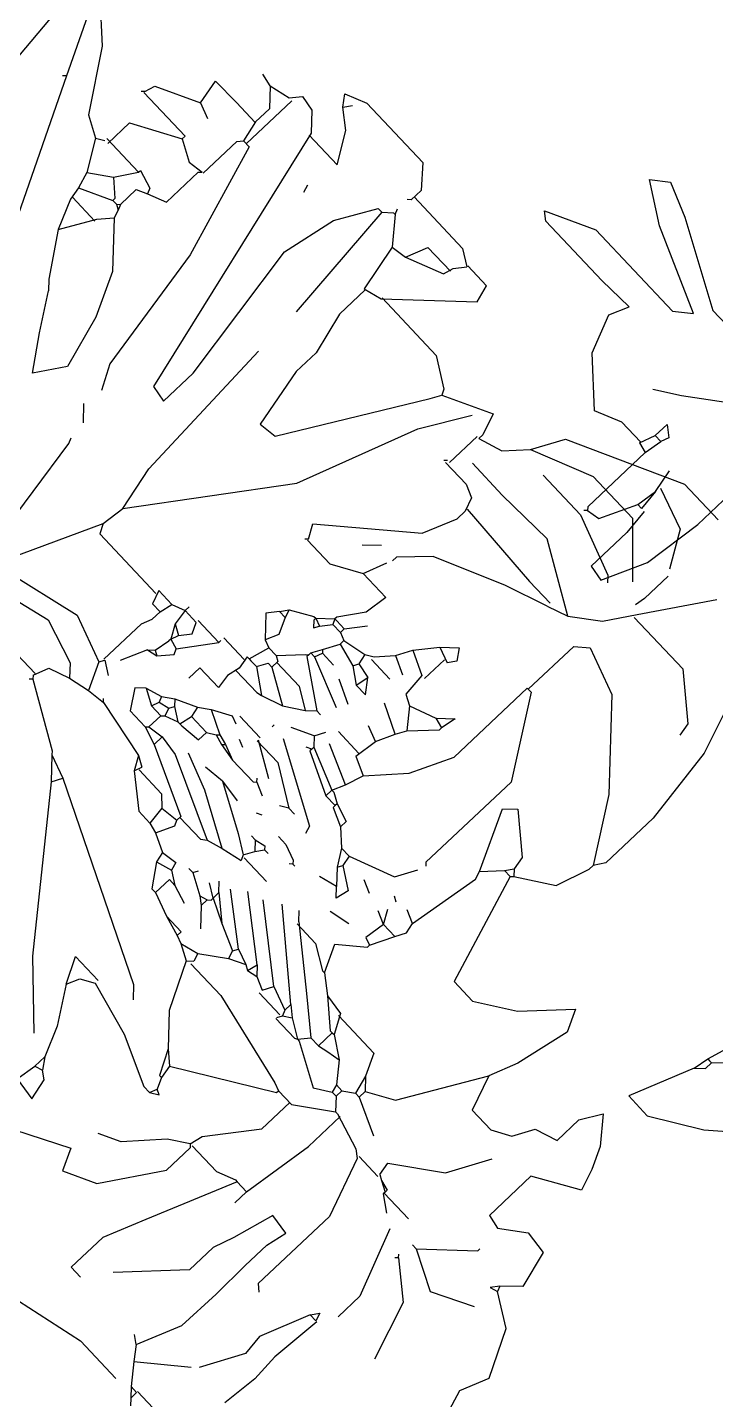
# Model space of a CAD drawing. Header units: metres. Extents: x 1769 to 3632, y 809 to 2652.
# Drawn here: x 2678.08 to 2678.2861, y 1871.5581 to 1871.9691 of the extents above; entities that cross this region are included whole.
import ezdxf

# ---------------------------------------------------------------- set-up
doc = ezdxf.new("R2010")
doc.units = ezdxf.units.M
doc.header["$LTSCALE"] = 10
doc.layers.add('L-PLNT', color=66, linetype='Continuous')

# ---------------------------------------------------------------- blocks, each defined once
blk = doc.blocks.new('GARRA DE LEON')
at = {"layer": 'L-PLNT', "color": 65, "linetype": 'Continuous'}
for p, q in [((1271.8152, 335.4027), (1271.8773, 335.382)), ((1271.8773, 335.382), (1271.9229, 335.3986)), ((1271.9229, 335.3986), (1271.9933, 335.3613)), ((1271.9933, 335.3613), (1272.0223, 335.3116)), ((1272.0554, 335.3323), (1272.0305, 335.3075)), ((1272.1134, 335.3158), (1272.0554, 335.3323)), ((1272.0181, 335.2992), (1272.0223, 335.3116)), ((1272.0305, 335.3075), (1272.0223, 335.3116)), ((1272.1175, 335.2785), (1272.1134, 335.3158)), ((1271.9477, 335.2412), (1271.9809, 335.3034)), ((1272.0305, 335.3075), (1272.0181, 335.2992)), ((1272.0885, 335.2412), (1272.1175, 335.2785)), ((1272.2211, 335.2868), (1272.1796, 335.2185)), ((1272.2542, 335.2744), (1272.2211, 335.2868)), ((1272.2873, 335.2578), (1272.2542, 335.2744)), ((1271.9063, 335.2247), (1271.8152, 335.2578)), ((1272.3246, 335.2247), (1272.2873, 335.2578)), ((1271.9767, 335.1791), (1271.9477, 335.2412)), ((1271.9767, 335.1791), (1272.043, 335.2454)), ((1272.043, 335.2454), (1272.0471, 335.2454)), ((1272.0927, 335.2185), (1272.0885, 335.2412)), ((1271.9477, 335.1708), (1271.9063, 335.2247)), ((1272.1796, 335.2185), (1272.0927, 335.2185)), ((1272.2915, 335.206), (1272.3246, 335.2247)), ((1272.2335, 335.1708), (1272.2459, 335.206)), ((1272.2459, 335.206), (1272.2915, 335.206)), ((1271.8649, 335.1729), (1271.8194, 335.1729)), ((1271.9684, 335.1294), (1271.8649, 335.1729)), ((1271.9477, 335.1708), (1271.9436, 335.1667)), ((1271.9477, 335.1708), (1271.9519, 335.1667)), ((1271.9767, 335.1791), (1271.9767, 335.1708)), ((1272.2003, 335.1543), (1272.2335, 335.1708)), ((1271.5191, 335.0466), (1271.5191, 335.1501)), ((1271.662, 335.1548), (1271.604, 335.1504)), ((1271.7076, 335.1512), (1271.662, 335.1548)), ((1271.7904, 335.1563), (1271.7076, 335.1512)), ((1271.8028, 335.1501), (1271.7904, 335.1543)), ((1271.7904, 335.1418), (1271.7904, 335.1543)), ((1271.7904, 335.1418), (1271.8028, 335.1501)), ((1272.0885, 335.1253), (1272.1548, 335.1584)), ((1272.1838, 335.1253), (1272.2003, 335.1543)), ((1271.7904, 335.1418), (1271.7117, 335.1129)), ((1271.9995, 335.0839), (1271.9995, 335.1377)), ((1272.0347, 335.0549), (1272.0885, 335.1253)), ((1272.1838, 335.0839), (1272.1838, 335.1253)), ((1271.6786, 335.117), (1271.6123, 335.0839)), ((1271.7117, 335.1129), (1271.6786, 335.117)), ((1271.9974, 335.0839), (1271.9809, 335.1087)), ((1272.0015, 335.0839), (1271.9974, 335.0839)), ((1272.0098, 335.0673), (1272.0015, 335.0839)), ((1272.0057, 335.0839), (1272.0015, 335.0839)), ((1272.0098, 335.0673), (1272.0057, 335.0839)), ((1272.2376, 335.0632), (1272.1838, 335.0839)), ((1272.3701, 335.0963), (1272.2832, 335.0797)), ((1272.4033, 335.0797), (1272.3701, 335.0963)), ((1271.546, 335.0093), (1271.604, 335.0756)), ((1271.7655, 335.0528), (1271.7572, 335.0632)), ((1272.014, 335.059), (1272.0098, 335.0673)), ((1272.1092, 334.9928), (1272.2376, 335.0632)), ((1272.2832, 335.0797), (1272.2376, 335.0632)), ((1272.337, 335.0218), (1272.4033, 335.0797)), ((1271.5046, 335.0466), (1271.4963, 335.0549)), ((1271.517, 335.0342), (1271.5046, 335.0466)), ((1271.517, 335.0466), (1271.5046, 335.0466)), ((1271.517, 335.0342), (1271.517, 335.0466)), ((1271.9146, 335.0528), (1271.7655, 335.0528)), ((1272.0057, 335.0176), (1271.9146, 335.0528)), ((1272.0098, 335.0176), (1272.0098, 335.059)), ((1272.014, 335.059), (1272.0347, 335.0549)), ((1271.546, 335.0093), (1271.517, 335.0342)), ((1271.5667, 334.9928), (1271.6371, 335.0197)), ((1271.6371, 335.0197), (1271.7076, 335.0207)), ((1271.7076, 335.0207), (1271.7696, 335.0192)), ((1271.7696, 335.0192), (1271.8152, 335.0192)), ((1271.8152, 335.0192), (1271.8484, 335.0259)), ((1271.8484, 335.0259), (1271.8525, 334.9928)), ((1272.2976, 334.9638), (1272.337, 335.0218)), ((1271.5088, 334.9306), (1271.5088, 335.0093)), ((1271.5667, 334.9928), (1271.546, 335.0093)), ((1272.014, 335.0052), (1272.0057, 335.0176)), ((1272.0305, 334.9472), (1272.014, 335.0052)), ((1272.0719, 334.9514), (1272.0471, 335.0093)), ((1271.5667, 334.9928), (1271.575, 334.9803)), ((1271.8525, 334.9928), (1271.7862, 334.9762)), ((1272.0844, 334.9514), (1272.1092, 334.9928)), ((1271.7034, 334.9658), (1271.6164, 334.8892)), ((1271.7531, 334.9658), (1271.7034, 334.9658)), ((1271.7862, 334.9762), (1271.7531, 334.9658)), ((1272.2976, 334.9224), (1272.2976, 334.9638)), ((1271.8484, 334.9389), (1271.8235, 334.9389)), ((1271.8484, 334.9389), (1271.9643, 334.9534)), ((1271.8484, 334.9182), (1271.8484, 334.9389)), ((1271.9643, 334.9534), (1272.0305, 334.9534)), ((1271.9891, 334.8892), (1272.0305, 334.9431)), ((1272.0305, 334.9431), (1272.0305, 334.9472)), ((1272.0471, 334.9265), (1272.0305, 334.9431)), ((1272.0595, 334.9265), (1272.0719, 334.9431)), ((1272.0719, 334.9431), (1272.0719, 334.9514)), ((1272.0844, 334.9514), (1272.0719, 334.9514)), ((1272.1009, 334.9348), (1272.0719, 334.9431)), ((1272.1009, 334.9348), (1272.0844, 334.9514)), ((1272.1341, 334.9182), (1272.1009, 334.9348)), ((1272.5109, 334.9224), (1272.5648, 334.9389)), ((1272.5648, 334.9389), (1272.573, 334.9389)), ((1272.5896, 334.9493), (1272.573, 334.9389)), ((1272.6642, 334.8768), (1272.573, 334.9389)), ((1272.689, 334.9493), (1272.5896, 334.9493)), ((1272.8132, 334.9306), (1272.689, 334.9493)), ((1271.4549, 334.7153), (1271.5088, 334.9306)), ((1271.8484, 334.9182), (1271.7076, 334.8644)), ((1271.8359, 334.8851), (1271.8484, 334.9141)), ((1271.8484, 334.9141), (1271.8484, 334.9182)), ((1272.0305, 334.8934), (1272.0471, 334.9182)), ((1272.0471, 334.9182), (1272.0471, 334.9265)), ((1272.0595, 334.9265), (1272.0471, 334.9265)), ((1272.0595, 334.9141), (1272.0471, 334.9182)), ((1272.0595, 334.9141), (1272.0595, 334.9265)), ((1272.0885, 334.8892), (1272.0595, 334.9141)), ((1272.1341, 334.8395), (1272.1341, 334.9182)), ((1272.4695, 334.8644), (1272.2976, 334.9224)), ((1272.4736, 334.8685), (1272.5109, 334.9224)), ((1272.8919, 334.9017), (1272.8132, 334.9306)), ((1272.0637, 334.8271), (1272.0305, 334.8934)), ((1271.8359, 334.8313), (1271.8359, 334.8851)), ((1271.8566, 334.8313), (1271.9312, 334.8851)), ((1271.9312, 334.8851), (1271.9891, 334.8851)), ((1271.9891, 334.8602), (1271.9891, 334.8892)), ((1272.0844, 334.8685), (1272.0885, 334.8892)), ((1272.1092, 334.8561), (1272.0885, 334.8892)), ((1272.7718, 334.7691), (1272.6642, 334.8768)), ((1272.8256, 334.881), (1272.805, 334.8851)), ((1272.8774, 334.8147), (1272.8256, 334.881)), ((1271.575, 334.8395), (1271.575, 334.8602)), ((1271.7076, 334.8644), (1271.6413, 334.8395)), ((1271.8939, 334.7194), (1271.985, 334.8602)), ((1271.985, 334.8602), (1271.9891, 334.8602)), ((1271.9933, 334.8478), (1271.9891, 334.8602)), ((1272.0803, 334.852), (1272.0844, 334.8685)), ((1272.0803, 334.8354), (1272.0803, 334.852)), ((1272.1092, 334.852), (1272.0803, 334.852)), ((1272.1382, 334.8395), (1272.1092, 334.8561)), ((1272.1092, 334.852), (1272.1092, 334.8561)), ((1272.1092, 334.8478), (1272.1092, 334.852)), ((1272.4405, 334.8271), (1272.4695, 334.852)), ((1272.4695, 334.8644), (1272.4736, 334.8685)), ((1272.4695, 334.852), (1272.4695, 334.8644)), ((1272.4695, 334.852), (1272.4819, 334.8602)), ((1272.4819, 334.8602), (1272.4736, 334.8685)), ((1272.5026, 334.8561), (1272.4819, 334.8602)), ((1272.5482, 334.7981), (1272.5026, 334.8561)), ((1271.6413, 334.8395), (1271.575, 334.8395)), ((1271.691, 334.7733), (1271.7821, 334.8313)), ((1271.7821, 334.8313), (1271.8318, 334.8313)), ((1271.8359, 334.8271), (1271.8318, 334.8313)), ((1271.8359, 334.8271), (1271.8566, 334.8313)), ((1272.0243, 334.6946), (1271.9933, 334.8478)), ((1272.0637, 334.823), (1272.0803, 334.8354)), ((1272.1217, 334.7816), (1272.0803, 334.8354)), ((1272.1423, 334.8064), (1272.1092, 334.8478)), ((1272.1423, 334.8064), (1272.1382, 334.8395)), ((1272.3121, 334.8147), (1272.4281, 334.8313)), ((1272.4281, 334.8313), (1272.4405, 334.8271)), ((1271.8359, 334.8271), (1271.8152, 334.7981)), ((1272.0616, 334.8188), (1272.0637, 334.823)), ((1272.0616, 334.7774), (1272.0616, 334.8188)), ((1272.0637, 334.823), (1272.0637, 334.8271)), ((1272.0803, 334.794), (1272.0637, 334.823)), ((1272.2417, 334.794), (1272.279, 334.8106)), ((1272.279, 334.8106), (1272.2956, 334.8188)), ((1272.279, 334.7857), (1272.279, 334.8106)), ((1272.2956, 334.8188), (1272.3121, 334.8147)), ((1272.3121, 334.8147), (1272.3204, 334.794)), ((1272.4405, 334.8271), (1272.5316, 334.7816)), ((1272.8774, 334.707), (1272.8774, 334.8147)), ((1271.8152, 334.7981), (1271.7614, 334.7526)), ((1272.0719, 334.7816), (1272.0803, 334.794)), ((1272.0927, 334.7774), (1272.0803, 334.794)), ((1272.1631, 334.7774), (1272.1423, 334.8064)), ((1272.2045, 334.7567), (1272.2376, 334.794)), ((1272.2376, 334.794), (1272.2417, 334.794)), ((1272.2459, 334.7816), (1272.2417, 334.794)), ((1272.5316, 334.7816), (1272.5482, 334.7981)), ((1271.6661, 334.7236), (1271.691, 334.7733)), ((1272.0637, 334.7774), (1272.0719, 334.7816)), ((1272.0699, 334.7319), (1272.0699, 334.7774)), ((1272.0803, 334.7774), (1272.0719, 334.7816)), ((1272.0927, 334.7402), (1272.0803, 334.7774)), ((1272.0927, 334.7774), (1272.0803, 334.7774)), ((1272.0927, 334.7774), (1272.1879, 334.6573)), ((1272.1879, 334.6946), (1272.1217, 334.7816)), ((1272.1631, 334.7774), (1272.2045, 334.7567)), ((1272.1631, 334.7733), (1272.1631, 334.7774)), ((1272.1838, 334.736), (1272.1631, 334.7733)), ((1272.279, 334.7857), (1272.2459, 334.7816)), ((1272.279, 334.7857), (1272.2997, 334.7733)), ((1272.279, 334.7857), (1272.2873, 334.765)), ((1272.3204, 334.765), (1272.3163, 334.7733)), ((1272.7967, 334.6946), (1272.7718, 334.7691)), ((1272.8836, 334.707), (1272.9872, 334.7733)), ((1271.7614, 334.7526), (1271.7448, 334.7194)), ((1272.2335, 334.7153), (1272.2417, 334.7484)), ((1272.3411, 334.7443), (1272.3743, 334.7609)), ((1272.3908, 334.7609), (1272.3867, 334.765)), ((1272.5689, 334.7609), (1272.3908, 334.7609)), ((1272.6849, 334.6822), (1272.5689, 334.7609)), ((1271.8442, 334.7277), (1271.8525, 334.7402)), ((1271.8442, 334.7277), (1271.8566, 334.7319)), ((1271.8442, 334.7153), (1271.8442, 334.7277)), ((1271.8525, 334.7402), (1271.8566, 334.7319)), ((1271.8732, 334.7236), (1271.8566, 334.7319)), ((1272.0761, 334.7319), (1272.0927, 334.7402)), ((1272.0844, 334.7112), (1272.0761, 334.7319)), ((1272.0927, 334.7402), (1272.1713, 334.6325)), ((1272.1838, 334.6946), (1272.1838, 334.736)), ((1272.3039, 334.7153), (1272.2956, 334.736)), ((1272.3121, 334.6739), (1272.3411, 334.7443)), ((1271.6558, 334.6283), (1271.6992, 334.707)), ((1271.6992, 334.707), (1271.6661, 334.7236)), ((1271.8773, 334.6366), (1271.8442, 334.7153)), ((1271.8732, 334.7194), (1271.8732, 334.7236)), ((1271.8939, 334.7194), (1271.8732, 334.7236)), ((1271.9105, 334.6987), (1271.8732, 334.7194)), ((1271.9105, 334.6987), (1271.8939, 334.7194)), ((1272.0803, 334.6946), (1272.0844, 334.7112)), ((1272.0968, 334.6987), (1272.0844, 334.7112)), ((1272.2749, 334.7112), (1272.2542, 334.707)), ((1272.2542, 334.707), (1272.2666, 334.6946)), ((1272.2956, 334.678), (1272.2749, 334.7112)), ((1272.8381, 334.678), (1272.8836, 334.707)), ((1271.9519, 334.6573), (1271.9105, 334.6987)), ((1272.0243, 334.6283), (1272.0243, 334.6946)), ((1272.0719, 334.6615), (1272.0844, 334.6863)), ((1272.0803, 334.6946), (1272.0968, 334.6987)), ((1272.0844, 334.6863), (1272.0803, 334.6946)), ((1272.0927, 334.6615), (1272.0844, 334.6863)), ((1272.0968, 334.6987), (1272.1631, 334.6076)), ((1272.1879, 334.6946), (1272.2003, 334.6822)), ((1272.2666, 334.6946), (1272.2583, 334.6656)), ((1272.2873, 334.6739), (1272.2666, 334.6946)), ((1272.7801, 334.676), (1272.7967, 334.6946)), ((1272.9085, 334.6967), (1272.8919, 334.6946)), ((1272.9582, 334.6967), (1272.9085, 334.6967)), ((1273.0203, 334.6573), (1272.9665, 334.6905)), ((1273.0721, 334.6118), (1273.0721, 334.6863)), ((1272.2873, 334.6739), (1272.2956, 334.678)), ((1272.3121, 334.6573), (1272.2873, 334.6739)), ((1272.3121, 334.6739), (1272.2956, 334.678)), ((1272.3121, 334.6573), (1272.3121, 334.6739)), ((1272.4654, 334.6449), (1272.5316, 334.6739)), ((1272.5316, 334.6739), (1272.6849, 334.6739)), ((1272.6849, 334.6739), (1272.6849, 334.6822)), ((1272.6849, 334.676), (1272.7801, 334.676)), ((1272.805, 334.6366), (1272.8381, 334.678)), ((1272.9789, 334.5952), (1272.9126, 334.6656)), ((1272.0223, 334.6201), (1271.9519, 334.6573)), ((1272.043, 334.6242), (1272.0719, 334.6615)), ((1272.0844, 334.6573), (1272.0719, 334.6615)), ((1272.0844, 334.6573), (1272.0927, 334.6615)), ((1272.1009, 334.6159), (1272.0844, 334.6573)), ((1272.0927, 334.6615), (1272.1465, 334.5869)), ((1272.3329, 334.6325), (1272.3121, 334.6573)), ((1272.4115, 334.5994), (1272.4654, 334.6449)), ((1273.041, 334.5911), (1273.0203, 334.6573)), ((1271.898, 334.5497), (1271.8773, 334.6366)), ((1272.0223, 334.6201), (1272.0305, 334.6283)), ((1272.043, 334.6242), (1272.0305, 334.6283)), ((1272.0347, 334.5952), (1272.043, 334.6242)), ((1272.2417, 334.6242), (1272.2376, 334.6201)), ((1272.2417, 334.6242), (1272.2417, 334.6283)), ((1272.2459, 334.6201), (1272.2417, 334.6242)), ((1272.3453, 334.6035), (1272.3329, 334.6325)), ((1272.3453, 334.6325), (1272.3329, 334.6325)), ((1272.3536, 334.6035), (1272.3453, 334.6325)), ((1272.5068, 334.5952), (1272.544, 334.6283)), ((1272.544, 334.6283), (1272.5482, 334.6283)), ((1272.573, 334.6325), (1272.5482, 334.6283)), ((1272.5523, 334.6118), (1272.5482, 334.6283)), ((1272.5523, 334.6118), (1272.573, 334.6325)), ((1272.7925, 334.6035), (1272.805, 334.6366)), ((1272.805, 334.6366), (1272.8629, 334.529)), ((1272.8919, 334.6325), (1272.8836, 334.6408)), ((1272.925, 334.5372), (1272.8919, 334.6325)), ((1271.7117, 334.5745), (1271.7076, 334.6118)), ((1271.7076, 334.6118), (1271.7407, 334.6035)), ((1271.7407, 334.6035), (1271.749, 334.5911)), ((1271.9394, 334.5911), (1271.9229, 334.6076)), ((1272.0347, 334.5952), (1272.0223, 334.6201)), ((1272.1299, 334.5786), (1272.1009, 334.6159)), ((1272.1175, 334.5786), (1272.1009, 334.6159)), ((1272.1941, 334.5662), (1272.1941, 334.6159)), ((1272.2542, 334.5952), (1272.2459, 334.6201)), ((1272.2542, 334.5952), (1272.2459, 334.6201)), ((1272.2997, 334.5994), (1272.2873, 334.6035)), ((1272.3494, 334.6035), (1272.3453, 334.6035)), ((1272.3494, 334.5828), (1272.3494, 334.6035)), ((1272.3536, 334.6035), (1272.3494, 334.6035)), ((1272.3619, 334.5869), (1272.3536, 334.6035)), ((1272.5358, 334.5704), (1272.5523, 334.6118)), ((1272.7925, 334.6035), (1272.7677, 334.5372)), ((1272.7987, 334.5579), (1272.7987, 334.6035)), ((1272.9872, 334.4378), (1273.0721, 334.6118)), ((1271.7448, 334.5786), (1271.749, 334.5911)), ((1271.7655, 334.5786), (1271.749, 334.5911)), ((1272.0761, 334.2888), (1271.9394, 334.5911)), ((1272.0388, 334.5828), (1272.0347, 334.5952)), ((1272.0471, 334.5828), (1272.0388, 334.5828)), ((1272.0471, 334.5497), (1272.0388, 334.5828)), ((1272.0471, 334.5497), (1272.0471, 334.5828)), ((1272.0968, 334.5745), (1272.0719, 334.5994)), ((1272.2252, 334.5786), (1272.2252, 334.5869)), ((1272.2542, 334.5952), (1272.2542, 334.5786)), ((1272.3619, 334.4751), (1272.2997, 334.5994)), ((1272.3784, 334.5165), (1272.3494, 334.5828)), ((1272.3619, 334.5828), (1272.3494, 334.5828)), ((1272.3619, 334.5828), (1272.3825, 334.5911)), ((1272.3619, 334.5828), (1272.3619, 334.5869)), ((1272.3867, 334.5165), (1272.3619, 334.5828)), ((1272.3825, 334.5911), (1272.4115, 334.5994)), ((1272.3825, 334.5911), (1272.4074, 334.529)), ((1272.424, 334.5704), (1272.4115, 334.5994)), ((1272.4612, 334.5745), (1272.4902, 334.5869)), ((1272.4902, 334.5869), (1272.5068, 334.5952)), ((1272.4902, 334.5869), (1272.5109, 334.5414)), ((1272.5358, 334.5704), (1272.5068, 334.5952)), ((1272.9789, 334.5082), (1272.9789, 334.5952)), ((1271.7117, 334.5745), (1271.7448, 334.5786)), ((1271.7655, 334.5786), (1271.7448, 334.5786)), ((1271.8111, 334.5579), (1271.7655, 334.5786)), ((1272.1051, 334.5621), (1272.0968, 334.5745)), ((1272.1092, 334.5745), (1272.0968, 334.5745)), ((1272.1051, 334.5621), (1272.1092, 334.5745)), ((1272.1217, 334.529), (1272.1051, 334.5621)), ((1272.1092, 334.5745), (1272.1134, 334.5786)), ((1272.1175, 334.5786), (1272.1134, 334.5786)), ((1272.1299, 334.5786), (1272.1175, 334.5786)), ((1272.1175, 334.5786), (1272.1299, 334.5579)), ((1272.1299, 334.5786), (1272.1423, 334.5662)), ((1272.1796, 334.5331), (1272.1879, 334.5662)), ((1272.1962, 334.5621), (1272.1879, 334.5662)), ((1272.1962, 334.5621), (1272.2128, 334.5704)), ((1272.2128, 334.5331), (1272.1962, 334.5621)), ((1272.2128, 334.5704), (1272.2252, 334.5786)), ((1272.2252, 334.5579), (1272.2128, 334.5704)), ((1272.2293, 334.5745), (1272.2252, 334.5786)), ((1272.2252, 334.5579), (1272.2293, 334.5745)), ((1272.2956, 334.5579), (1272.2956, 334.5704)), ((1272.424, 334.5704), (1272.4612, 334.5745)), ((1272.4302, 334.5704), (1272.4302, 334.5248)), ((1272.4612, 334.5745), (1272.4695, 334.5497)), ((1272.544, 334.5538), (1272.5358, 334.5704)), ((1272.6352, 334.5704), (1272.6227, 334.5621)), ((1272.631, 334.5372), (1272.6227, 334.5621)), ((1272.6517, 334.5579), (1272.6352, 334.5704)), ((1271.8566, 334.4544), (1271.778, 334.5414)), ((1271.8649, 334.5207), (1271.8111, 334.5579)), ((1271.8856, 334.529), (1271.898, 334.5497)), ((1271.9042, 334.5), (1271.9042, 334.5497)), ((1272.0595, 334.5124), (1272.0471, 334.5497)), ((1272.0885, 334.5248), (1272.0803, 334.5538)), ((1272.2252, 334.5579), (1272.2252, 334.5497)), ((1272.2956, 334.5579), (1272.2873, 334.5455)), ((1272.3308, 334.4958), (1272.2956, 334.5579)), ((1272.5813, 334.5497), (1272.544, 334.5538)), ((1272.5813, 334.5559), (1272.6227, 334.5559)), ((1272.5979, 334.5124), (1272.5813, 334.5497)), ((1272.631, 334.5372), (1272.6517, 334.5579)), ((1272.805, 334.413), (1272.7987, 334.5579)), ((1271.8649, 334.5207), (1271.8856, 334.529)), ((1271.8649, 334.5207), (1271.9042, 334.5)), ((1272.1009, 334.5041), (1272.0885, 334.5248)), ((1272.0885, 334.5124), (1272.0885, 334.5248)), ((1272.1217, 334.529), (1272.1299, 334.5331)), ((1272.1217, 334.529), (1272.1217, 334.5207)), ((1272.1713, 334.5082), (1272.1796, 334.5331)), ((1272.1796, 334.5331), (1272.2211, 334.4503)), ((1272.25, 334.4586), (1272.2128, 334.5331)), ((1272.2542, 334.529), (1272.2583, 334.5372)), ((1272.542, 334.4793), (1272.542, 334.5207)), ((1272.573, 334.5), (1272.5606, 334.529)), ((1272.5979, 334.5124), (1272.631, 334.5372)), ((1272.7677, 334.5372), (1272.718, 334.4296)), ((1272.8629, 334.529), (1272.8588, 334.4337)), ((1272.925, 334.4544), (1272.925, 334.5372)), ((1272.0595, 334.5124), (1272.0885, 334.5124)), ((1272.0595, 334.5041), (1272.0595, 334.5124)), ((1272.0927, 334.4793), (1272.0595, 334.5041)), ((1272.0927, 334.4793), (1272.1009, 334.5041)), ((1272.1134, 334.5), (1272.1009, 334.5041)), ((1272.1092, 334.4751), (1272.1134, 334.5)), ((1272.1651, 334.5), (1272.1713, 334.5082)), ((1272.1651, 334.4544), (1272.1651, 334.5)), ((1272.2252, 334.3799), (1272.1713, 334.5082)), ((1272.2873, 334.4958), (1272.279, 334.5165)), ((1272.3329, 334.4503), (1272.3039, 334.5041)), ((1272.3825, 334.5165), (1272.3784, 334.5165)), ((1272.3825, 334.5165), (1272.3784, 334.5082)), ((1272.3867, 334.5165), (1272.3825, 334.5165)), ((1272.3991, 334.5041), (1272.3825, 334.471)), ((1272.3991, 334.5041), (1272.3867, 334.5165)), ((1272.3991, 334.5041), (1272.4157, 334.5124)), ((1272.4861, 334.4668), (1272.4695, 334.5041)), ((1272.4985, 334.4917), (1272.4985, 334.5124)), ((1272.4985, 334.5124), (1272.5192, 334.4958)), ((1272.5482, 334.4793), (1272.573, 334.5)), ((1272.573, 334.5), (1272.5979, 334.5124)), ((1272.9375, 334.413), (1272.9789, 334.5082)), ((1272.1092, 334.4751), (1272.0927, 334.4793)), ((1272.25, 334.4586), (1272.2459, 334.4958)), ((1272.2832, 334.4917), (1272.2873, 334.4958)), ((1272.2832, 334.4461), (1272.2832, 334.4917)), ((1272.2873, 334.4958), (1272.2915, 334.4917)), ((1272.3308, 334.4503), (1272.3308, 334.4958)), ((1272.4157, 334.4668), (1272.4281, 334.4793)), ((1272.4281, 334.4793), (1272.4281, 334.4875)), ((1272.4736, 334.4089), (1272.4281, 334.4793)), ((1272.4819, 334.4171), (1272.4529, 334.4958)), ((1272.4985, 334.4917), (1272.5192, 334.4958)), ((1272.515, 334.4668), (1272.4985, 334.4917)), ((1272.5234, 334.471), (1272.5192, 334.4958)), ((1272.5399, 334.4668), (1272.5482, 334.4793)), ((1272.0595, 334.2805), (1271.8566, 334.4544)), ((1272.1217, 334.4461), (1272.1092, 334.4751)), ((1272.1217, 334.4461), (1272.1507, 334.4586)), ((1272.1507, 334.4586), (1272.1589, 334.4544)), ((1272.1548, 334.4254), (1272.1589, 334.4544)), ((1272.1672, 334.4544), (1272.1589, 334.4544)), ((1272.2128, 334.3467), (1272.1672, 334.4544)), ((1272.25, 334.4586), (1272.2459, 334.4254)), ((1272.395, 334.4378), (1272.4157, 334.4668)), ((1272.4343, 334.4337), (1272.4157, 334.4668)), ((1272.515, 334.4668), (1272.5234, 334.471)), ((1272.5234, 334.4296), (1272.515, 334.4668)), ((1272.5399, 334.4668), (1272.5234, 334.471)), ((1272.5316, 334.4296), (1272.5399, 334.4668)), ((1272.1258, 334.4296), (1272.1217, 334.4461)), ((1272.2211, 334.4503), (1272.2417, 334.3923)), ((1272.2873, 334.4171), (1272.2832, 334.4461)), ((1272.2915, 334.4213), (1272.2832, 334.4461)), ((1272.3121, 334.4296), (1272.308, 334.442)), ((1272.337, 334.4503), (1272.337, 334.4047)), ((1272.366, 334.4503), (1272.3619, 334.4503)), ((1272.3825, 334.4047), (1272.395, 334.4378)), ((1272.424, 334.384), (1272.395, 334.4378)), ((1272.4343, 334.384), (1272.4343, 334.4337)), ((1272.4944, 334.4213), (1272.4944, 334.4461)), ((1272.544, 334.4171), (1272.573, 334.4378)), ((1272.8588, 334.4337), (1272.8588, 334.3674)), ((1272.9375, 334.413), (1272.9872, 334.4378)), ((1272.1258, 334.4047), (1272.1258, 334.4296)), ((1272.1548, 334.4254), (1272.1258, 334.4296)), ((1272.1693, 334.4089), (1272.1548, 334.4254)), ((1272.2873, 334.4171), (1272.2915, 334.4213)), ((1272.2915, 334.4006), (1272.2873, 334.4171)), ((1272.2956, 334.4047), (1272.2915, 334.4213)), ((1272.4819, 334.4171), (1272.4944, 334.4213)), ((1272.4819, 334.4089), (1272.4985, 334.4171)), ((1272.4819, 334.4089), (1272.4819, 334.4171)), ((1272.4985, 334.4171), (1272.4944, 334.4213)), ((1272.4985, 334.4171), (1272.5234, 334.4296)), ((1272.5316, 334.4296), (1272.5234, 334.4296)), ((1272.5358, 334.4171), (1272.5316, 334.4296)), ((1272.5358, 334.4006), (1272.5358, 334.4171)), ((1272.544, 334.4171), (1272.5358, 334.4171)), ((1272.544, 334.4006), (1272.544, 334.4171)), ((1272.5855, 334.4213), (1272.5482, 334.3964)), ((1272.6227, 334.4254), (1272.5855, 334.4213)), ((1272.6227, 334.3757), (1272.6227, 334.4254)), ((1272.718, 334.4296), (1272.6766, 334.3923)), ((1272.7304, 334.3923), (1272.7842, 334.413)), ((1272.7842, 334.413), (1272.8008, 334.413)), ((1272.8215, 334.4047), (1272.8008, 334.413)), ((1272.9043, 334.384), (1272.9375, 334.413)), ((1272.1631, 334.355), (1272.1258, 334.4047)), ((1272.1693, 334.3592), (1272.1693, 334.4089)), ((1272.2832, 334.3882), (1272.2915, 334.4006)), ((1272.2915, 334.4006), (1272.2956, 334.4047)), ((1272.3121, 334.3674), (1272.2956, 334.4047)), ((1272.3121, 334.3674), (1272.3287, 334.3964)), ((1272.3287, 334.3964), (1272.3246, 334.4089)), ((1272.3805, 334.3964), (1272.3825, 334.4047)), ((1272.3805, 334.3509), (1272.3805, 334.3964)), ((1272.4074, 334.3674), (1272.3825, 334.4047)), ((1272.4405, 334.3757), (1272.4736, 334.4047)), ((1272.4736, 334.4047), (1272.4778, 334.4089)), ((1272.4778, 334.4089), (1272.4736, 334.4089)), ((1272.4819, 334.4089), (1272.4778, 334.4089)), ((1272.5192, 334.3882), (1272.5358, 334.4006)), ((1272.5234, 334.3757), (1272.544, 334.3964)), ((1272.544, 334.3964), (1272.5358, 334.4006)), ((1272.544, 334.3964), (1272.544, 334.4006)), ((1272.5482, 334.3964), (1272.544, 334.3964)), ((1272.6186, 334.2681), (1272.7304, 334.3923)), ((1272.6766, 334.3923), (1272.6683, 334.3923)), ((1272.8298, 334.384), (1272.8215, 334.4047)), ((1272.2293, 334.3467), (1272.2252, 334.3799)), ((1272.2625, 334.355), (1272.2666, 334.3882)), ((1272.2666, 334.3882), (1272.2832, 334.3882)), ((1272.2832, 334.355), (1272.2832, 334.3882)), ((1272.4074, 334.3674), (1272.424, 334.3757)), ((1272.424, 334.3757), (1272.424, 334.384)), ((1272.4364, 334.384), (1272.424, 334.384)), ((1272.4405, 334.3757), (1272.4364, 334.384)), ((1272.4405, 334.3592), (1272.4405, 334.3757)), ((1272.5026, 334.3385), (1272.5234, 334.3716)), ((1272.5109, 334.384), (1272.5192, 334.3882)), ((1272.5192, 334.3757), (1272.5109, 334.384)), ((1272.5234, 334.3757), (1272.5192, 334.3882)), ((1272.5234, 334.3757), (1272.5192, 334.3757)), ((1272.5234, 334.3716), (1272.5234, 334.3757)), ((1272.5958, 334.3302), (1272.6227, 334.3757)), ((1272.6227, 334.3757), (1272.66, 334.3882)), ((1272.8298, 334.3385), (1272.8298, 334.384)), ((1272.8919, 334.3467), (1272.9043, 334.384)), ((1272.1631, 334.355), (1272.1755, 334.3592)), ((1272.1838, 334.3426), (1272.1631, 334.355)), ((1272.1838, 334.3426), (1272.1755, 334.3592)), ((1272.2625, 334.3509), (1272.2832, 334.355)), ((1272.2625, 334.3509), (1272.2625, 334.355)), ((1272.2625, 334.3467), (1272.2625, 334.3509)), ((1272.2997, 334.3509), (1272.2832, 334.355)), ((1272.2832, 334.3177), (1272.2997, 334.3509)), ((1272.2997, 334.3509), (1272.3121, 334.3674)), ((1272.366, 334.3467), (1272.3432, 334.3509)), ((1272.3432, 334.3509), (1272.3432, 334.3095)), ((1272.3867, 334.3509), (1272.366, 334.3467)), ((1272.4074, 334.3467), (1272.3867, 334.3509)), ((1272.4074, 334.355), (1272.4074, 334.3674)), ((1272.4074, 334.3509), (1272.4405, 334.3592)), ((1272.4074, 334.3509), (1272.4074, 334.355)), ((1272.4074, 334.3467), (1272.4074, 334.3509)), ((1272.4447, 334.3467), (1272.4405, 334.3592)), ((1272.4654, 334.355), (1272.4447, 334.3467)), ((1272.4902, 334.3426), (1272.4654, 334.355)), ((1272.6517, 334.3426), (1272.6724, 334.3633)), ((1272.2003, 334.2474), (1272.1838, 334.3426)), ((1272.2211, 334.3177), (1272.2128, 334.3467)), ((1272.2293, 334.3467), (1272.2128, 334.3467)), ((1272.2252, 334.3219), (1272.2293, 334.3467)), ((1272.2542, 334.326), (1272.2625, 334.3467)), ((1272.2749, 334.326), (1272.2625, 334.3467)), ((1272.4012, 334.3012), (1272.4012, 334.3467)), ((1272.4736, 334.3177), (1272.4447, 334.3467)), ((1272.4902, 334.3302), (1272.4736, 334.3177)), ((1272.4902, 334.3302), (1272.4902, 334.3426)), ((1272.5026, 334.3385), (1272.4902, 334.3426)), ((1272.4902, 334.3302), (1272.5026, 334.3385)), ((1272.5958, 334.2805), (1272.5958, 334.3302)), ((1272.834, 334.3385), (1272.8298, 334.3343)), ((1272.834, 334.3426), (1272.8919, 334.3426)), ((1272.9002, 334.3467), (1272.8919, 334.3467)), ((1272.8961, 334.2598), (1272.9333, 334.3343)), ((1272.9333, 334.3343), (1272.9002, 334.3467)), ((1272.2211, 334.3177), (1272.2252, 334.3219)), ((1272.2211, 334.2846), (1272.2211, 334.3177)), ((1272.25, 334.3219), (1272.2252, 334.3219)), ((1272.25, 334.3219), (1272.2542, 334.326)), ((1272.25, 334.3012), (1272.25, 334.3219)), ((1272.2666, 334.3219), (1272.2542, 334.326)), ((1272.2625, 334.3053), (1272.2666, 334.3219)), ((1272.2666, 334.3219), (1272.2749, 334.326)), ((1272.2707, 334.3012), (1272.2832, 334.3177)), ((1272.2832, 334.3177), (1272.2749, 334.326)), ((1272.3432, 334.3095), (1272.3204, 334.3095)), ((1272.834, 334.2722), (1272.9085, 334.3136)), ((1272.0595, 334.2805), (1272.0761, 334.2888)), ((1272.0885, 334.2515), (1272.0761, 334.2888)), ((1272.25, 334.3012), (1272.2625, 334.3053)), ((1272.2625, 334.2763), (1272.25, 334.3012)), ((1272.2707, 334.3012), (1272.2625, 334.3053)), ((1272.2625, 334.2763), (1272.2707, 334.3012)), ((1272.337, 334.2639), (1272.3908, 334.3012)), ((1272.3908, 334.2556), (1272.3908, 334.3012)), ((1272.3908, 334.3012), (1272.395, 334.3012)), ((1272.0885, 334.2515), (1272.0595, 334.2805)), ((1272.25, 334.2639), (1272.2211, 334.2846)), ((1272.2625, 334.2763), (1272.25, 334.2639)), ((1272.308, 334.2515), (1272.3287, 334.2681)), ((1272.3287, 334.2681), (1272.337, 334.2639)), ((1272.5979, 334.2805), (1272.5938, 334.2763)), ((1272.5979, 334.2805), (1272.6186, 334.2681)), ((1272.6434, 334.2059), (1272.834, 334.2722)), ((1272.0927, 334.2474), (1272.0885, 334.2515)), ((1272.1465, 334.148), (1272.0927, 334.2474)), ((1272.1962, 334.2184), (1272.2003, 334.2474)), ((1272.2003, 334.2474), (1272.2045, 334.2432)), ((1272.3039, 334.2349), (1272.308, 334.2515)), ((1272.3121, 334.2432), (1272.308, 334.2515)), ((1272.3121, 334.2432), (1272.337, 334.2474)), ((1272.3411, 334.2474), (1272.337, 334.2639)), ((1272.3411, 334.2474), (1272.337, 334.2474)), ((1272.3411, 334.2474), (1272.3536, 334.2515)), ((1272.3619, 334.2349), (1272.3411, 334.2474)), ((1272.3536, 334.2515), (1272.3701, 334.2639)), ((1272.3619, 334.2349), (1272.3536, 334.2515)), ((1272.3701, 334.2639), (1272.3867, 334.2556)), ((1272.3867, 334.2308), (1272.3867, 334.2556)), ((1272.6683, 334.1314), (1272.8795, 334.2515)), ((1272.8795, 334.2515), (1272.8961, 334.2598)), ((1272.9043, 334.2556), (1272.8961, 334.2598)), ((1272.9313, 334.2101), (1272.9043, 334.2556)), ((1272.3039, 334.2349), (1272.2625, 334.2184)), ((1272.3039, 334.2349), (1272.3121, 334.2432)), ((1272.3867, 334.2308), (1272.3619, 334.2349)), ((1272.3784, 334.2101), (1272.3867, 334.2308)), ((1272.3867, 334.2308), (1272.395, 334.2308)), ((1272.1879, 334.1852), (1272.1962, 334.2184)), ((1272.2376, 334.1977), (1272.1962, 334.2184)), ((1272.2459, 334.2018), (1272.2335, 334.2225)), ((1272.3246, 334.1997), (1272.3411, 334.2059)), ((1272.3411, 334.2059), (1272.3577, 334.2059)), ((1272.3577, 334.2059), (1272.3784, 334.2101)), ((1272.3577, 334.1894), (1272.3577, 334.2059)), ((1272.3784, 334.1811), (1272.3784, 334.2101)), ((1272.424, 334.0527), (1272.6434, 334.2059)), ((1272.9313, 334.09), (1272.9313, 334.2101)), ((1272.1755, 334.1521), (1272.1879, 334.1852)), ((1272.2045, 334.1687), (1272.1879, 334.1852)), ((1272.2376, 334.1977), (1272.2459, 334.2018)), ((1272.2625, 334.1231), (1272.2376, 334.1977)), ((1272.2459, 334.1997), (1272.3246, 334.1997)), ((1272.3784, 334.1811), (1272.3577, 334.1894)), ((1272.9292, 334.09), (1273.0327, 334.1935)), ((1273.0327, 334.1935), (1273.0596, 334.1852)), ((1273.0596, 334.1852), (1273.0596, 334.1438)), ((1272.2252, 334.0983), (1272.2045, 334.1687)), ((1272.3722, 334.0569), (1272.3722, 334.1811)), ((1272.1465, 334.148), (1272.1423, 334.1438)), ((1272.1507, 334.1438), (1272.1465, 334.148)), ((1272.1507, 334.1438), (1272.1755, 334.1521)), ((1272.1548, 334.0776), (1272.1548, 334.1438)), ((1273.041, 334.1314), (1273.0576, 334.1438)), ((1273.0721, 334.119), (1273.0576, 334.1438)), ((1272.2293, 333.9989), (1272.2625, 334.1231)), ((1272.6642, 334.1024), (1272.6683, 334.1314)), ((1272.9996, 334.0693), (1273.0244, 334.1273)), ((1273.0244, 334.1273), (1273.041, 334.1314)), ((1273.0348, 334.0817), (1273.0348, 334.1314)), ((1272.7594, 334.0817), (1272.6642, 334.1024)), ((1273.0721, 334.0113), (1273.0721, 334.119)), ((1272.2003, 334.0072), (1272.2252, 334.0983)), ((1272.8008, 334.0817), (1272.7594, 334.0817)), ((1272.8671, 334.0631), (1272.8008, 334.0817)), ((1272.9209, 334.061), (1272.9292, 334.09)), ((1272.9996, 334.0693), (1273.0348, 334.0817)), ((1272.9209, 334.0631), (1272.8671, 334.0631)), ((1272.9954, 334.0444), (1272.9209, 334.061)), ((1272.9954, 334.0444), (1272.9996, 334.0693)), ((1272.2293, 333.9823), (1272.3867, 334.0486)), ((1272.3867, 334.0486), (1272.3722, 334.0569)), ((1272.3867, 334.0486), (1272.424, 334.0527)), ((1272.424, 334.0527), (1272.4944, 334.0361)), ((1273.0327, 334.0113), (1272.9954, 334.0444)), ((1272.4944, 334.0361), (1272.7387, 334.0196)), ((1273.0203, 333.9947), (1272.8215, 334.0154)), ((1273.0203, 333.9947), (1273.0327, 334.0072)), ((1273.0327, 334.0072), (1273.0327, 334.0113)), ((1273.0327, 334.0113), (1273.041, 334.0072)), ((1273.0658, 334.0113), (1273.0617, 334.0072)), ((1273.0866, 334.0113), (1273.0658, 334.0113)), ((1273.1176, 333.9823), (1273.0866, 334.0113)), ((1272.5813, 333.9761), (1272.6434, 333.9761)), ((1272.5855, 333.9492), (1272.5813, 333.9761)), ((1272.6434, 333.9761), (1272.8712, 333.9368)), ((1272.9582, 333.9533), (1273.0203, 333.9865)), ((1273.0203, 333.9865), (1273.0203, 333.9947)), ((1273.1176, 333.8581), (1273.1176, 333.9823)), ((1272.2211, 333.9616), (1272.4322, 333.9243)), ((1272.8712, 333.9368), (1272.9582, 333.9533)), ((1273.0244, 333.8332), (1272.5855, 333.9492)), ((1272.4322, 333.9243), (1272.4405, 333.9202)), ((1272.4902, 333.8953), (1272.4695, 333.9161)), ((1272.5606, 333.8788), (1272.5234, 333.8995)), ((1272.9665, 333.8871), (1272.954, 333.8912)), ((1273.0203, 333.8332), (1273.0203, 333.8953)), ((1273.0203, 333.8953), (1273.0658, 333.8664)), ((1272.7635, 333.8415), (1272.5606, 333.8788)), ((1273.0658, 333.8664), (1273.0866, 333.8374)), ((1273.1031, 333.8249), (1273.1176, 333.8581)), ((1272.5109, 333.8374), (1272.4654, 333.8084)), ((1272.5938, 333.8125), (1272.5109, 333.8374)), ((1272.9416, 333.7835), (1272.7635, 333.8415)), ((1273.0493, 333.8084), (1273.0244, 333.8332)), ((1273.0866, 333.8374), (1273.099, 333.8457)), ((1273.0866, 333.8374), (1273.1031, 333.8249)), ((1269.8689, 333.767), (1269.9185, 333.8208)), ((1269.9475, 333.7007), (1270.0759, 333.8167)), ((1272.4654, 333.8084), (1272.515, 333.7711)), ((1272.66, 333.7794), (1272.5938, 333.8125)), ((1273.0534, 333.7835), (1273.0493, 333.8084)), ((1269.8212, 333.6924), (1269.8689, 333.767)), ((1272.515, 333.7711), (1272.5689, 333.7338)), ((1272.718, 333.7214), (1272.66, 333.7794)), ((1272.9333, 333.7649), (1272.9416, 333.7711)), ((1272.9416, 333.7711), (1272.9416, 333.7835)), ((1273.0369, 333.7773), (1272.9416, 333.7773)), ((1272.9747, 333.7628), (1272.9416, 333.7711)), ((1273.0286, 333.738), (1273.0369, 333.7711)), ((1273.0369, 333.7711), (1273.0534, 333.7835)), ((1272.7801, 333.7297), (1272.7925, 333.7587)), ((1272.7925, 333.7587), (1272.8588, 333.7587)), ((1272.8588, 333.738), (1272.8629, 333.7628)), ((1272.8588, 333.7587), (1272.8629, 333.7628)), ((1272.8629, 333.7649), (1272.9333, 333.7649)), ((1272.9737, 333.7214), (1272.9737, 333.7628)), ((1273.0037, 333.7628), (1272.9747, 333.7628)), ((1273.0286, 333.738), (1273.0037, 333.7628)), ((1272.5813, 333.7214), (1272.5689, 333.7338)), ((1272.5813, 333.7214), (1272.5689, 333.7338)), ((1272.7718, 333.7131), (1272.7801, 333.7297)), ((1272.7884, 333.7256), (1272.7801, 333.7297)), ((1272.7967, 333.6966), (1272.7884, 333.7256)), ((1272.8754, 333.7049), (1272.8588, 333.738)), ((1273.0286, 333.738), (1273.0327, 333.7173)), ((1269.9475, 333.6924), (1270.0428, 333.7173)), ((1272.6434, 333.6759), (1272.5813, 333.7214)), ((1272.6434, 333.6759), (1272.6973, 333.7049)), ((1272.6931, 333.6552), (1272.6931, 333.7049)), ((1272.6973, 333.7049), (1272.718, 333.7214)), ((1272.7304, 333.7173), (1272.718, 333.7214)), ((1272.7346, 333.709), (1272.7304, 333.7173)), ((1272.7387, 333.7131), (1272.7304, 333.7173)), ((1272.7346, 333.709), (1272.7387, 333.7131)), ((1272.7346, 333.7007), (1272.7346, 333.709)), ((1272.7387, 333.7131), (1272.7718, 333.7131)), ((1272.834, 333.6324), (1272.8754, 333.7049)), ((1272.8816, 333.7049), (1272.8754, 333.7049)), ((1272.8816, 333.6137), (1272.8816, 333.7049)), ((1272.9333, 333.6841), (1272.925, 333.709)), ((1272.9727, 333.6759), (1272.9737, 333.7214)), ((1269.8212, 333.651), (1269.8212, 333.6924)), ((1269.9227, 333.6883), (1269.8212, 333.651)), ((1269.9227, 333.6883), (1269.9351, 333.7007)), ((1269.9227, 333.6883), (1269.9475, 333.6924)), ((1269.9351, 333.7007), (1269.9475, 333.7007)), ((1269.9475, 333.6966), (1269.9475, 333.7007)), ((1269.9475, 333.6924), (1269.9475, 333.6966)), ((1272.7097, 333.651), (1272.7346, 333.7007)), ((1272.7387, 333.7007), (1272.7346, 333.7007)), ((1272.7594, 333.6759), (1272.7387, 333.7007)), ((1272.7594, 333.6759), (1272.7925, 333.6966)), ((1272.7925, 333.6262), (1272.7925, 333.6966)), ((1272.7925, 333.6966), (1272.7967, 333.6966)), ((1272.9002, 333.6179), (1272.9333, 333.6841)), ((1272.9333, 333.6841), (1272.9727, 333.6759)), ((1272.689, 333.6552), (1272.6434, 333.6759)), ((1272.7346, 333.6427), (1272.7594, 333.6759)), ((1272.7097, 333.651), (1272.689, 333.6552)), ((1272.7346, 333.6427), (1272.7097, 333.651)), ((1272.7801, 333.6137), (1272.7346, 333.6427)), ((1272.7801, 333.6137), (1272.7884, 333.6262)), ((1272.7884, 333.6324), (1272.834, 333.6324)), ((1272.8132, 333.5144), (1272.6144, 333.6179)), ((1272.7967, 333.5806), (1272.7801, 333.6137)), ((1272.8836, 333.6137), (1272.8795, 333.6096)), ((1272.8836, 333.6137), (1272.9002, 333.6179)), ((1272.8836, 333.5185), (1272.7967, 333.5806)), ((1272.9333, 333.4605), (1272.8836, 333.5185)), ((1272.8132, 333.5144), (1272.8091, 333.5102)), ((1272.925, 333.4564), (1272.8132, 333.5144)), ((1272.9085, 333.4274), (1272.7677, 333.444)), ((1270.8006, 333.1706), (1270.6101, 332.9304)), ((1270.3285, 333.0505), (1270.3989, 333.0795)), ((1270.3989, 333.0795), (1270.4942, 333.0899)), ((1270.4942, 333.0899), (1270.5604, 333.0899)), ((1270.3326, 333.0247), (1270.3285, 333.0505)), ((1270.4072, 333.0247), (1270.3326, 333.0247)), ((1270.4486, 333.0195), (1270.4072, 333.0247)), ((1270.4486, 333.005), (1270.4486, 333.0133)), ((1270.4818, 333.0091), (1270.4486, 333.0133)), ((1270.3906, 332.9801), (1270.4486, 333.005)), ((1270.4486, 333.005), (1270.4818, 333.0091)), ((1270.4818, 333.0091), (1270.519, 333.0009)), ((1270.3865, 332.9594), (1270.3906, 332.9801)), ((1270.3865, 332.9594), (1270.3824, 332.9553)), ((1270.3906, 332.9553), (1270.3865, 332.9594)), ((1270.5107, 332.9553), (1270.3906, 332.9553)), ((1270.5107, 332.9553), (1270.5397, 332.9594)), ((1270.5149, 332.9387), (1270.5107, 332.9553)), ((1270.5522, 332.9636), (1270.5397, 332.9594)), ((1270.5397, 332.947), (1270.5397, 332.9594)), ((1270.5646, 332.947), (1270.5522, 332.9636)), ((1270.5149, 332.9387), (1270.5397, 332.947)), ((1270.5169, 332.9387), (1270.5169, 332.8973)), ((1270.5397, 332.947), (1270.5646, 332.947)), ((1270.6101, 332.9304), (1270.5853, 332.8932)), ((1270.7343, 332.8683), (1270.7343, 332.9139)), ((1270.5169, 332.8973), (1270.4983, 332.8559)), ((1270.8006, 332.7358), (1270.7343, 332.8683)), ((1270.4983, 332.8559), (1270.5563, 332.7896)), ((1270.6888, 332.8269), (1270.7095, 332.8518)), ((1270.7095, 332.8518), (1270.7633, 332.7192)), ((1270.6888, 332.6571), (1270.6888, 332.8269)), ((1270.5563, 332.7896), (1270.6143, 332.7648)), ((1270.6143, 332.7648), (1270.6453, 332.7772)), ((1270.6453, 332.7772), (1270.6422, 332.7192)), ((1270.8213, 332.682), (1270.8006, 332.7358)), ((1270.6422, 332.7192), (1270.6422, 332.595)), ((1270.7633, 332.7192), (1270.8006, 332.6571)), ((1270.8006, 332.6571), (1270.8213, 332.682)), ((1270.6515, 332.5826), (1270.6888, 332.6571)), ((1270.6422, 332.595), (1270.6515, 332.5826))]:
    blk.add_line(p, q, dxfattribs=at)

msp = doc.modelspace()

# ---------------------------------------------------------------- block references
at = {"layer": 'L-PLNT', "color": 173, "xscale": -0.1967723582811821, "yscale": 0.1967723582811821, "zscale": 0.1967723582811821, "rotation": 223.2793145006609}
for p in [(2451.34382, 1748.14917), (2450.76524, 1748.03152)]:
    msp.add_blockref('GARRA DE LEON', p, dxfattribs=at)

doc.saveas('drawing.dxf')
